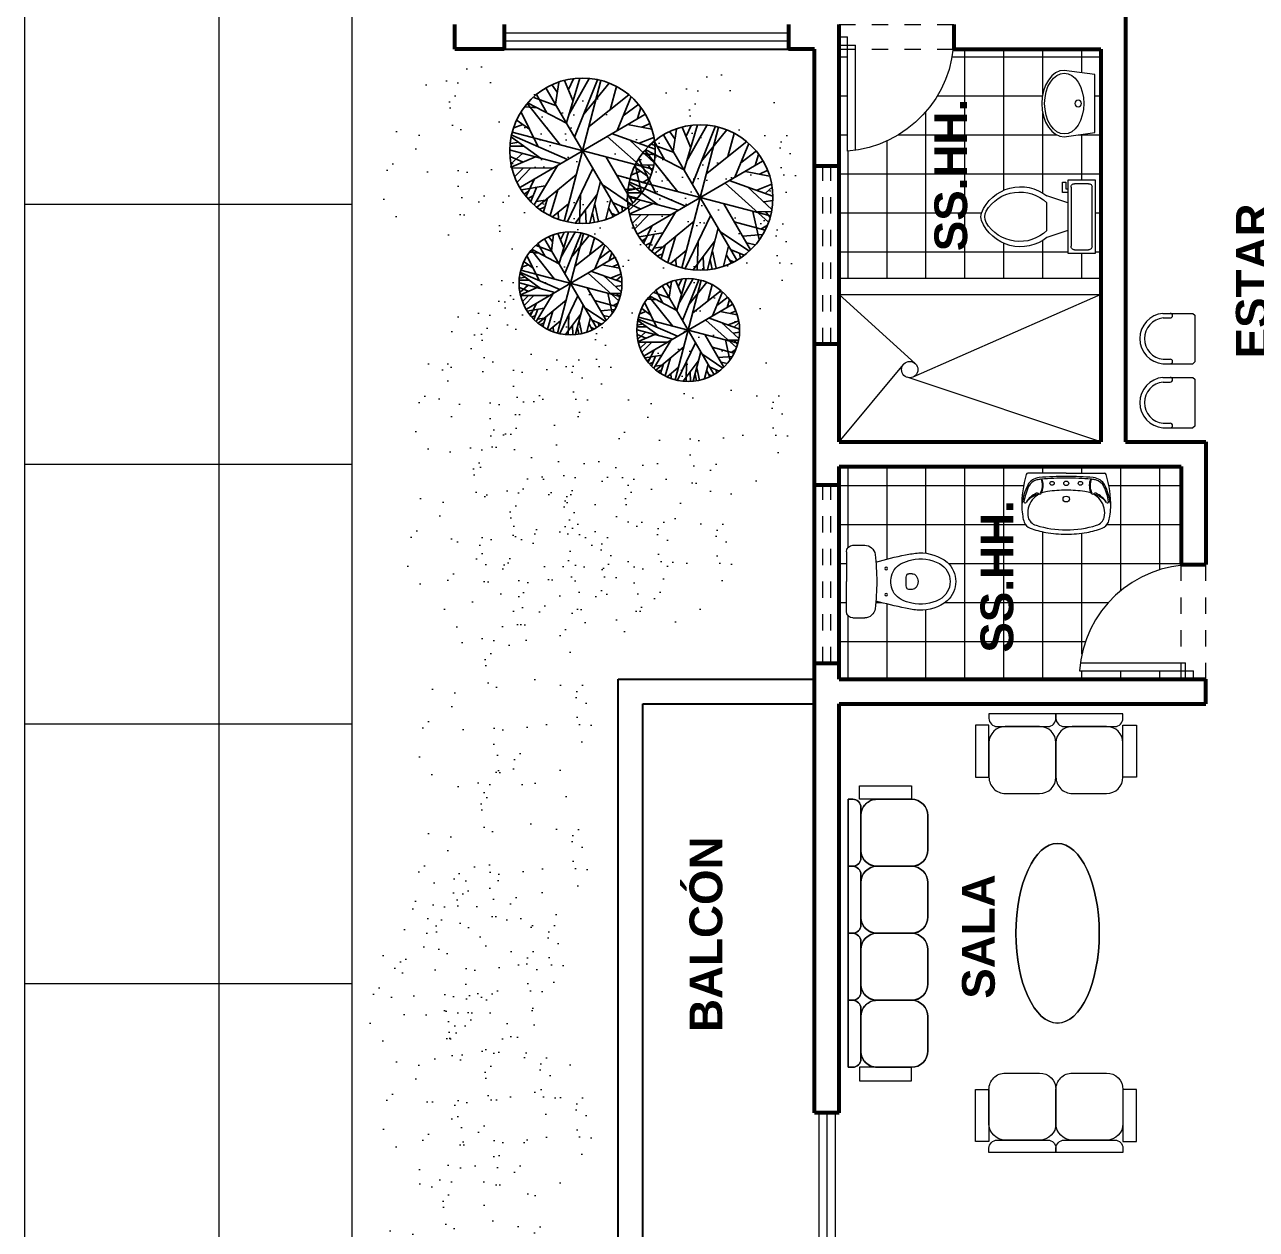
# Model space of a CAD drawing. Header units: millimetres. Extents: x 287 to 445, y 520 to 576.
# Drawn here: x 287.36 to 294.89, y 544.6 to 551.96 of the extents above; entities that cross this region are included whole.
import ezdxf

# ---------------------------------------------------------------- set-up
doc = ezdxf.new("R2010")
doc.units = ezdxf.units.MM
doc.header["$LTSCALE"] = 0.015
doc.linetypes.add('DASHED2', pattern=[9.525, 6.35, -3.175])
for name, color, linetype, lineweight in [('Muebles', 11, 'Continuous', 20), ('Muros', 41, 'Continuous', 60), ('Muros Bajos', 20, 'Continuous', 30), ('pasto', 56, 'Continuous', 5), ('PISOS', 7, 'Continuous', 18), ('Proyecciones', 46, 'Continuous', 0), ('Puertas', 31, 'Continuous', 20), ('Texto', 133, 'Continuous', 20), ('Texturas', 38, 'Continuous', 0), ('Ventanas', 130, 'Continuous', 20)]:
    doc.layers.add(name, color=color, linetype=linetype, lineweight=lineweight)
doc.layers.add('puntos alameda', color=94, linetype='Continuous')
pattern_1 = [(90, (860.0486, 203.2016), (-1.5875, 1e-16), []), (180, (860.0486, 203.2016), (-2e-16, -1.5875), [])]
pattern_2 = [(270, (827.2228, 957.05423), (-0.238125, 1e-17), []), (180, (827.2228, 957.05423), (0, 0.238125), [])]

# ---------------------------------------------------------------- blocks, each defined once
blk = doc.blocks.new('Tree - deciduous plan')
for p, q in [((-31.2008, 51.1035), (-0.2149, 20.1818)), ((-26.4472, 46.5894), (-26.2712, 53.8116)), ((-22.0458, 42.0753), (-16.5881, 57.6486)), ((-21.1656, 55.8436), (-0.0388, 45.0094)), ((-12.5388, 54.9406), (-7.9613, 59.4546)), ((-12.3627, 32.1443), (-12.5388, 58.7776)), ((-5.3205, 59.6806), (16.5105, 16.7963)), ((2.426, 54.9406), (-1.4472, 59.9056)), ((0, 59.9996), (0, -60)), ((0.4894, 48.6208), (3.6584, 59.6806)), ((18.2711, 35.5298), (5.419, 59.6806)), ((9.8203, 51.5549), (12.8133, 58.5516)), ((19.6795, 19.5047), (16.3344, 57.6486)), ((17.0387, 51.1035), (23.2006, 55.1666)), ((17.7429, 43.6552), (25.4894, 54.2636)), ((31.6513, 50.8778), (30.2429, 30.5643)), ((42, 42), (-42, -42)), ((42, -42), (-42, 42)), ((-40.1797, 44.558), (-36.4825, 43.2038)), ((-37.0107, 47.0408), (-35.25, 35.5298)), ((-32.6092, 50.4264), (-23.2782, 23.5674)), ((31.1232, 42.5267), (35.8767, 48.1693)), ((-49.8627, 32.8214), (-32.7853, 32.8214)), ((-45.8134, 38.2383), (-40.5318, 33.0471)), ((-43.8768, 36.4326), (-44.405, 40.2696)), ((36.2288, 25.1474), (48.9049, 35.0784)), ((37.1091, 37.1098), (46.6161, 37.5612)), ((-32.2571, 20.6333), (-59.1937, 9.348)), ((-56.0247, 20.859), (-20.8134, 20.859)), ((-54.7923, 24.4702), (-47.75, 21.0847)), ((-53.2078, 27.4044), (-40.1797, 20.859)), ((54.3626, 25.3731), (20.9119, 0.3198)), ((23.3767, 23.3417), (53.3063, 27.4044)), ((-59.7219, 2.8025), (-12.0106, 12.0565)), ((-58.6656, 12.7336), (-35.9543, 7.5424)), ((-57.081, 17.9248), (-47.0458, 14.7649)), ((38.5175, 13.4107), (58.2359, 13.6364)), ((-54.6162, -24.7335), (-20.2853, 0.0941)), ((29.3626, -6.6771), (59.4682, 7.091)), ((-60, 0), (60, 0)), ((-59.7219, -4.8714), (-54.2641, -6.6771)), ((-45.2853, -0.1316), (-59.0177, -10.0627)), ((-10.074, -10.0627), (-2.5036, -59.7178)), ((9.2922, -9.1598), (59.6443, -2.8401)), ((26.3697, -18.4138), (58.9401, -9.8369)), ((-58.4895, -12.3197), (-36.4825, -11.6426)), ((-57.081, -18.4138), (-45.2853, -17.9624)), ((-52.6797, -18.188), (-55.4966, -22.0251)), ((-53.2078, -27.442), (-16.7641, -16.6081)), ((-47.2219, -19.3166), (-50.2148, -26.3135)), ((-19.9331, -20.2194), (-28.5599, -52.721)), ((-14.8275, -15.0282), (-14.6515, -57.6865)), ((-0.0388, -19.0909), (25.8415, -53.8495)), ((18.6232, -18.6394), (26.7218, -53.3981)), ((18.7992, -18.6394), (57.3556, -17.2853)), ((38.1654, -18.188), (52.426, -29.0219)), ((-38.9472, -29.0219), (-51.4472, -30.6018)), ((-46.5177, -30.1504), (-49.5106, -33.536)), ((-35.9543, -22.4765), (-44.0529, -40.5329)), ((30.419, -30.1504), (32.3556, -50.0125)), ((45.9119, -24.0564), (55.595, -22.2508)), ((-32.4331, -32.4075), (-48.1021, -35.5674)), ((-43.7008, -34.6645), (-46.6937, -37.373)), ((-24.6867, -37.8244), (-38.7712, -45.7241)), ((-14.6515, -36.2445), (-27.6797, -52.9467)), ((-14.6515, -32.1818), (-3.912, -59.4922)), ((-6.2008, -36.2445), (17.919, -57.0094)), ((22.8485, -36.4702), (35.3485, -48.4326)), ((31.4753, -31.279), (49.6091, -33.3103)), ((41.5105, -32.6332), (46.088, -38.0501)), ((-26.2712, -43.9185), (-34.7219, -48.6583)), ((-14.6515, -47.3041), (-25.0388, -54.3009)), ((-21.5177, -45.4984), (-19.9331, -56.1065)), ((-8.4895, -47.5298), (-11.4825, -58.5893)), ((5.9471, -46.6269), (10.5246, -58.5893)), ((24.7852, -44.8213), (23.0246, -54.978)), ((-6.3768, -52.721), (-9.3698, -58.815)), ((8.4119, -53.1724), (3.8344, -59.4922))]:
    blk.add_line(p, q)
blk.add_circle((0, 0), 60)
blk = doc.blocks.new('sila')
at = {"layer": 'Muebles'}
for p, q in [((422.0537, 545.4777), (421.9238, 545.3478)), ((422.0726, 545.457), (422.0418, 545.4262)), ((421.9238, 545.332), (421.9238, 545.3478)), ((422.1258, 545.1301), (421.9238, 545.332)), ((422.2715, 545.2599), (422.1416, 545.1301)), ((422.2508, 545.2788), (422.22, 545.248)), ((422.1416, 545.1301), (422.1258, 545.1301))]:
    blk.add_line(p, q, dxfattribs=at)
for centre, radius, start, end in [((422.0319, 545.4361), 0.014, 135, 315), ((422.1531, 545.3593), 0.1546, 319.97911, 130.02089), ((422.1531, 545.3593), 0.1266, 320.50269, 129.49731), ((422.2299, 545.2381), 0.014, 135, 315)]:
    blk.add_arc(centre, radius, start, end, dxfattribs=at)
blk = doc.blocks.new('P02')
at = {"layer": 'Proyecciones', "linetype": 'DASHED2'}
for p, q in [((454.1652, 543.0906), (454.8652, 543.0906)), ((454.1652, 542.9406), (454.8652, 542.9406))]:
    blk.add_line(p, q, dxfattribs=at)
at = {"layer": 'Puertas'}
for p, q in [((454.2152, 543.7138), (454.2152, 543.0156)), ((454.2652, 543.7084), (454.2652, 543.0656)), ((454.1652, 543.0656), (454.2652, 543.0656)), ((454.1652, 543.0156), (454.2152, 543.0156))]:
    blk.add_line(p, q, dxfattribs=at)
blk.add_arc((454.1652, 543.0156), 0.7, 0, 85.90396, dxfattribs=at)
blk = doc.blocks.new('lavado 02')
at = {"layer": 'Muebles', "linetype": 'Continuous'}
for p, q in [((419.4792, 542.2666), (419.5047, 542.4545)), ((419.5047, 542.4545), (419.859, 542.4545)), ((419.5047, 542.4542), (419.5048, 542.4542)), ((419.8588, 542.4542), (419.859, 542.4542)), ((419.859, 542.4545), (419.885, 542.2666)), ((419.5784, 542.3661), (419.5502, 542.3512)), ((419.6106, 542.3771), (419.5784, 542.3661)), ((419.6455, 542.384), (419.6106, 542.3771)), ((419.6818, 542.3863), (419.6455, 542.384)), ((419.7182, 542.384), (419.6818, 542.3863)), ((419.7531, 542.3771), (419.7182, 542.384)), ((419.7853, 542.3661), (419.7531, 542.3771)), ((419.8135, 542.3512), (419.7853, 542.3661)), ((419.4992, 542.2899), (419.4961, 542.2666)), ((419.5098, 542.3124), (419.4992, 542.2899)), ((419.527, 542.3331), (419.5098, 542.3124)), ((419.5502, 542.3512), (419.527, 542.3331)), ((419.8367, 542.3331), (419.8135, 542.3512)), ((419.8539, 542.3124), (419.8367, 542.3331)), ((419.8645, 542.2899), (419.8539, 542.3124)), ((419.868, 542.2666), (419.8645, 542.2899)), ((419.4826, 542.2399), (419.4792, 542.2666)), ((419.4942, 542.2142), (419.4826, 542.2399)), ((419.5129, 542.1906), (419.4942, 542.2142)), ((419.4961, 542.2666), (419.4992, 542.2432)), ((419.4992, 542.2432), (419.5098, 542.2208)), ((419.5098, 542.2208), (419.527, 542.2001)), ((419.8367, 542.2001), (419.8539, 542.2208)), ((419.8695, 542.2142), (419.8507, 542.1906)), ((419.8539, 542.2208), (419.8645, 542.2432)), ((419.8645, 542.2432), (419.868, 542.2666)), ((419.8811, 542.2399), (419.8695, 542.2142)), ((419.885, 542.2666), (419.8811, 542.2399)), ((419.5382, 542.1698), (419.5129, 542.1906)), ((419.527, 542.2001), (419.5502, 542.1819)), ((419.569, 542.1528), (419.5382, 542.1698)), ((419.5502, 542.1819), (419.5784, 542.167)), ((419.6041, 542.1402), (419.569, 542.1528)), ((419.5784, 542.167), (419.6106, 542.156)), ((419.6422, 542.1324), (419.6041, 542.1402)), ((419.6106, 542.156), (419.6455, 542.1492)), ((419.6818, 542.1298), (419.6422, 542.1324)), ((419.6455, 542.1492), (419.6818, 542.1469)), ((419.6818, 542.1469), (419.7182, 542.1492)), ((419.7215, 542.1324), (419.6818, 542.1298)), ((419.7182, 542.1492), (419.7531, 542.156)), ((419.7596, 542.1402), (419.7215, 542.1324)), ((419.7531, 542.156), (419.7853, 542.167)), ((419.7947, 542.1528), (419.7596, 542.1402)), ((419.7853, 542.167), (419.8135, 542.1819)), ((419.8255, 542.1698), (419.7947, 542.1528)), ((419.8135, 542.1819), (419.8367, 542.2001)), ((419.8507, 542.1906), (419.8255, 542.1698))]:
    blk.add_line(p, q, dxfattribs=at)
blk.add_circle((419.6818, 542.3518), 0.0203, dxfattribs=at)
blk = doc.blocks.new('inodoro 02')
at = {"layer": 'Muebles'}
for p, q in [((418.6054, 542.4578, 0.0856), (418.6054, 542.9032, 0.0856)), ((418.6054, 542.9032, 0.0856), (418.7751, 542.9032, 0.0856)), ((418.6478, 542.882, 0.0856), (418.7327, 542.882, 0.0856)), ((418.7751, 542.9032, 0.0856), (418.7751, 542.4578, 0.0856)), ((418.8069, 542.8926, 0.0856), (418.7857, 542.8926, 0.0856)), ((418.7857, 542.8926, 0.0856), (418.7857, 542.8502, 0.0856)), ((418.8069, 542.829, 0.0856), (418.8069, 542.8926, 0.0856)), ((418.6266, 542.5002, 0.0856), (418.6266, 542.8608, 0.0856)), ((418.7539, 542.8608, 0.0856), (418.7539, 542.5002, 0.0856)), ((418.7857, 542.8502, 0.0856), (418.7751, 542.8502, 0.0856)), ((418.7751, 542.829, 0.0856), (418.8069, 542.829, 0.0856)), ((418.7751, 542.7654, 0.0856), (418.9024, 542.8078, 0.0856)), ((418.9024, 542.5957, 0.0856), (418.9024, 542.7654, 0.0856)), ((418.7751, 542.5957, 0.0856), (418.9024, 542.5532, 0.0856)), ((418.7751, 542.4578, 0.0856), (418.6054, 542.4578, 0.0856)), ((418.7327, 542.479, 0.0856), (418.6478, 542.479, 0.0856))]:
    blk.add_line(p, q, dxfattribs=at)
for centre, radius, start, end in [((418.6452, 542.8635, 0.0856), 0.0187, 81.8699, 188.1301), ((418.7353, 542.8635, 0.0856), 0.0187, 351.8699, 98.1301), ((419.0632, 542.6059, 0.0856), 0.2581, 22.02857, 128.53089), ((419.0682, 542.5914, 0.0856), 0.2403, 31.05318, 133.63227), ((419.0632, 542.7552, 0.0856), 0.2581, 231.46929, 337.97157), ((419.1967, 542.6805, 0.0856), 0.0848, 335.73183, 24.26818), ((419.2205, 542.6805, 0.0856), 0.0848, 344.86053, 15.13947), ((419.0682, 542.7696, 0.0856), 0.2403, 226.36791, 328.94699), ((418.6452, 542.4976, 0.0856), 0.0187, 171.8699, 278.1301), ((418.7353, 542.4976, 0.0856), 0.0187, 261.8699, 8.1301)]:
    blk.add_arc(centre, radius, start, end, dxfattribs=at)
blk = doc.blocks.new('sala')
at = {"layer": 'Muebles'}
for p, q in [((416.5438, 543.2068), (416.5438, 543.2899)), ((416.5438, 543.2899), (416.8621, 543.2899)), ((416.8621, 543.2899), (416.8621, 543.2068)), ((416.4759, 543.2068), (416.4759, 542.7973)), ((416.5026, 543.2068), (416.4759, 543.2068)), ((416.8621, 543.2068), (416.5438, 543.2068)), ((416.8621, 543.2068), (416.6526, 543.2068)), ((416.5526, 542.8473), (416.5526, 543.1568)), ((416.5526, 543.1068), (416.5526, 542.8973)), ((416.9621, 542.8973), (416.9621, 543.1068)), ((416.4759, 542.7973), (416.4759, 542.3878)), ((416.5026, 542.7973), (416.4759, 542.7973)), ((416.4759, 542.7973), (416.5026, 542.7973)), ((416.5526, 542.4378), (416.5526, 542.7473)), ((416.8621, 542.7973), (416.6526, 542.7973)), ((416.6526, 542.7973), (416.8621, 542.7973)), ((416.5526, 542.6973), (416.5526, 542.4878)), ((416.9621, 542.4878), (416.9621, 542.6973)), ((416.4759, 542.3878), (416.5026, 542.3878)), ((416.8621, 542.3878), (416.5438, 542.3878)), ((416.5438, 542.3878), (416.5438, 542.3047)), ((416.6526, 542.3878), (416.8621, 542.3878)), ((416.8621, 542.3047), (416.8621, 542.3878)), ((416.5438, 542.3047), (416.8621, 542.3047)), ((417.0972, 542.0143), (417.3068, 542.0143)), ((417.5068, 542.0143), (417.7163, 542.0143)), ((417.9163, 542.0143), (418.1258, 542.0143)), ((418.3258, 542.0143), (418.5353, 542.0143)), ((416.9142, 541.596), (416.9142, 541.9143)), ((416.9142, 541.9143), (416.9972, 541.9143)), ((416.9972, 541.7048), (416.9972, 541.9143)), ((416.9972, 541.9143), (416.9972, 541.596)), ((417.4068, 541.7048), (417.4068, 541.9143)), ((417.4068, 541.9143), (417.4068, 541.7048)), ((417.8163, 541.7048), (417.8163, 541.9143)), ((417.8163, 541.9143), (417.8163, 541.7048)), ((418.2258, 541.7048), (418.2258, 541.9143)), ((418.2258, 541.9143), (418.2258, 541.7048)), ((418.6353, 541.9143), (418.6353, 541.7048)), ((418.6353, 541.9143), (418.6353, 541.596)), ((418.7184, 541.9143), (418.6353, 541.9143)), ((418.7184, 541.596), (418.7184, 541.9143)), ((417.0472, 541.6048), (417.3568, 541.6048)), ((417.3068, 541.6048), (417.0972, 541.6048)), ((417.4568, 541.6048), (417.7663, 541.6048)), ((417.7163, 541.6048), (417.5068, 541.6048)), ((417.8663, 541.6048), (418.1758, 541.6048)), ((418.1258, 541.6048), (417.9163, 541.6048)), ((418.2758, 541.6048), (418.5853, 541.6048)), ((418.5353, 541.6048), (418.3258, 541.6048)), ((416.9972, 541.596), (416.9142, 541.596)), ((416.9972, 541.5281), (416.9972, 541.5548)), ((417.4068, 541.5281), (416.9972, 541.5281)), ((417.4068, 541.5281), (417.4068, 541.5548)), ((417.4068, 541.5548), (417.4068, 541.5281)), ((417.8163, 541.5281), (417.4068, 541.5281)), ((417.8163, 541.5281), (417.8163, 541.5548)), ((417.8163, 541.5548), (417.8163, 541.5281)), ((418.2258, 541.5281), (417.8163, 541.5281)), ((418.2258, 541.5281), (418.2258, 541.5548)), ((418.2258, 541.5548), (418.2258, 541.5281)), ((418.6353, 541.5281), (418.2258, 541.5281)), ((418.6353, 541.596), (418.7184, 541.596)), ((418.6353, 541.5548), (418.6353, 541.5281))]:
    blk.add_line(p, q, dxfattribs=at)
for centre, radius, start, end in [((416.5026, 543.1568), 0.05, 0, 90), ((416.6526, 543.1068), 0.1, 90, 180), ((416.8621, 543.1068), 0.1, 0, 90), ((416.6526, 542.8973), 0.1, 180, 270), ((416.8621, 542.8973), 0.1, 270, 0), ((416.5026, 542.8473), 0.05, 270, 0), ((416.5026, 542.7473), 0.05, 0, 90), ((416.6526, 542.6973), 0.1, 90, 180), ((416.8621, 542.6973), 0.1, 0, 90), ((416.5026, 542.4378), 0.05, 270, 0), ((416.6526, 542.4878), 0.1, 180, 270), ((416.8621, 542.4878), 0.1, 270, 0), ((417.0972, 541.9143), 0.1, 90, 180), ((417.3068, 541.9143), 0.1, 360, 90), ((417.5068, 541.9143), 0.1, 90, 180), ((417.7163, 541.9143), 0.1, 0, 90), ((417.9163, 541.9143), 0.1, 90, 180), ((418.1258, 541.9143), 0.1, 0, 90), ((418.3258, 541.9143), 0.1, 90, 180), ((418.5353, 541.9143), 0.1, 0, 90), ((417.0972, 541.7048), 0.1, 180, 270), ((417.3068, 541.7048), 0.1, 270, 0), ((417.5068, 541.7048), 0.1, 180, 270), ((417.7163, 541.7048), 0.1, 270, 360), ((417.9163, 541.7048), 0.1, 180, 270), ((418.1258, 541.7048), 0.1, 270, 360), ((418.3258, 541.7048), 0.1, 180, 270), ((418.5353, 541.7048), 0.1, 270, 0), ((417.0472, 541.5548), 0.05, 90, 180), ((417.3568, 541.5548), 0.05, 0, 90), ((417.4568, 541.5548), 0.05, 90, 180), ((417.7663, 541.5548), 0.05, 360, 90), ((417.8663, 541.5548), 0.05, 90, 180), ((418.1758, 541.5548), 0.05, 360, 90), ((418.2758, 541.5548), 0.05, 90, 180), ((418.5853, 541.5548), 0.05, 0, 90)]:
    blk.add_arc(centre, radius, start, end, dxfattribs=at)
blk.add_ellipse((417.8163, 542.807), major_axis=(-0.5491, 0), ratio=0.464286, dxfattribs=at)
blk = doc.blocks.new('lavado01')
at = {"layer": 'Muebles'}
for q in [(431.0722, 547.9867), (431.0722, 547.5185)]:
    blk.add_line((431.0722, 547.7526), q, dxfattribs=at)
for centre, major_axis, start_param, end_param in [((430.7978, 547.9372), (0, -0.0778), 3.509542, 4.233442), ((430.8276, 547.8298), (0, -0.1902), 3.251717, 3.471059), ((430.897, 547.3344), (0, -0.6916), 3.197279, 3.285244), ((430.8705, 547.1605), (0, -0.8644), 2.885319, 3.151657), ((430.8462, 547.5919), (0, -0.4322), 2.729477, 3.031053), ((430.897, 548.0045), (0, -0.00692), 3.004018, 5.780923), ((430.8462, 547.5919), (0, -0.4234), 2.745531, 3.004018), ((431.162, 547.7737), (0, -0.5187), 4.317781, 4.509376), ((431.2259, 547.7526), (0, -0.5619), 4.377766, 4.712389), ((430.8158, 547.913), (0, -0.0735), 3.344376, 4.377766), ((430.8305, 547.8326), (0, -0.1556), 2.530502, 3.344376), ((430.8263, 547.8598), (0, -0.1582), 2.058891, 2.638863), ((430.8305, 547.8883), (0, -0.1313), 1.774316, 2.565809), ((430.8393, 547.8467), (0, -0.1383), 2.12516, 2.530502), ((430.9437, 547.9299), (0, -0.00864), 0.655353, 2.058891), ((430.9648, 547.9108), (0, -0.0778), 1.848555, 2.745531), ((430.9695, 547.9091), (0, -0.086), 1.671495, 2.729477), ((430.8982, 547.8895), (0, -0.1556), 1.699459, 1.848555), ((431.063, 547.9867), (0, -0.0104), 1.570796, 2.885319), ((431.2758, 547.7526), (0, -0.6483), 4.517416, 4.712389), ((430.954, 547.9149), (0, -0.0104), 3.796945, 5.851261), ((430.9512, 547.9082), (0, -0.00134), 2.680944, 4.925095), ((430.9984, 548.0232), (0, -0.1297), -0.432135, 0.265821), ((430.8393, 547.8467), (0, -0.1383), 1.718468, 2.006825), ((430.9984, 548.0232), (0, -0.1253), -0.432135, 0.265821), ((430.2769, 547.7526), (0, -0.778), 1.570796, 1.718468), ((431.0266, 547.9126), (0, -0.0104), 0.114993, 1.263752), ((431.0263, 547.9081), (0, -0.0104), 0.265821, 1.699459), ((429.593, 547.7526), (0, -1.6303), 1.570796, 1.664023), ((429.593, 547.7526), (0, -1.6425), 1.570796, 1.671495), ((431.2758, 547.7526), (0, -0.6483), 4.712389, 4.907362), ((431.2259, 547.7526), (0, -0.5619), -1.570796, -1.236173), ((430.2769, 547.7526), (0, -0.778), 1.423124, 1.570796), ((429.593, 547.7526), (0, -1.6303), 1.47757, 1.570796), ((429.593, 547.7526), (0, -1.6425), 1.470097, 1.570796), ((431.162, 547.7316), (0, -0.5187), -1.367783, -1.176189), ((430.8393, 547.6585), (0, -0.1383), 1.134768, 1.423124), ((430.8158, 547.5922), (0, -0.0735), -1.236173, -0.202783), ((430.8305, 547.6169), (0, -0.1313), 0.575783, 1.367277), ((430.8263, 547.6454), (0, -0.1582), 0.502729, 1.082702), ((430.8393, 547.6585), (0, -0.1383), 0.61109, 1.016433), ((430.954, 547.5904), (0, -0.0104), 3.573517, 5.627833), ((430.9437, 547.5753), (0, -0.00864), 1.082702, 2.48624), ((430.9512, 547.5971), (0, -0.00134), 4.499683, 6.743833), ((430.9984, 547.4821), (0, -0.1297), 2.875772, 3.573728), ((430.9984, 547.4821), (0, -0.1253), 2.875772, 3.573728), ((430.9648, 547.5945), (0, -0.0778), 0.396061, 1.293038), ((430.9695, 547.5962), (0, -0.086), 0.412116, 1.470097), ((431.0266, 547.5927), (0, -0.0104), 1.87784, 3.0266), ((431.0263, 547.5972), (0, -0.0104), 1.442133, 2.875772), ((430.8982, 547.6158), (0, -0.1556), 1.293038, 1.442133), ((430.7978, 547.568), (0, -0.0778), -1.09185, -0.36795), ((430.8276, 547.6754), (0, -0.1902), -0.329466, -0.110124), ((430.8305, 547.6727), (0, -0.1556), -0.202783, 0.61109), ((430.897, 548.1708), (0, -0.6916), -0.143651, -0.055686), ((430.8705, 548.3447), (0, -0.8644), -0.010064, 0.256274), ((430.8462, 547.9134), (0, -0.4322), 0.11054, 0.412116), ((430.897, 547.5008), (0, -0.00692), 3.643855, 6.42076), ((430.8462, 547.9133), (0, -0.4234), 0.137574, 0.396061), ((431.063, 547.5185), (0, -0.0104), 0.256274, 1.570796)]:
    blk.add_ellipse(centre, major_axis=major_axis, ratio=0.888889, start_param=start_param, end_param=end_param, dxfattribs=at)
for centre, major_axis in [((431.0107, 547.8391), (0, -0.013)), ((430.9147, 547.7526), (0, -0.0199)), ((431.0107, 547.7526), (0, -0.0151)), ((431.0107, 547.6662), (0, -0.013))]:
    blk.add_ellipse(centre, major_axis=major_axis, ratio=0.888889, dxfattribs=at)
blk = doc.blocks.new('Inodoro01')
at = {"layer": 'Muebles'}
for p, q in [((431.0297, 548.5726), (430.9581, 548.5726)), ((431.0697, 548.5326), (431.0697, 548.3501)), ((430.6681, 548.3981), (430.6881, 548.3981)), ((430.6681, 548.3021), (430.6881, 548.3021)), ((431.0697, 548.1676), (431.0697, 548.3501)), ((431.0297, 548.1276), (430.9581, 548.1276))]:
    blk.add_line(p, q, dxfattribs=at)
for centre in [(430.8267, 548.4301), (430.8267, 548.2701)]:
    blk.add_circle(centre, 0.0075, dxfattribs=at)
for centre, radius, start, end in [((430.9581, 548.5086), 0.064, 90, 173.20695), ((431.0297, 548.5326), 0.04, 0, 90), ((430.5617, 548.3501), 0.16, 132.43623, 180), ((430.5617, 548.3501), 0.1256, 119.11615, 180), ((430.6163, 548.2653), 0.26, 87.69717, 128.71313), ((430.6168, 548.2388), 0.2497, 77.61661, 117.73029), ((430.581, 547.9269), 0.6, 77.70933, 85.6206), ((430.62, 548.2378), 0.25, 62.59732, 78.38048), ((430.2071, 546.064), 2.5, 74.15388, 78.42561), ((430.6818, 548.3571), 0.1156, 6.24191, 62.59732), ((432.2887, 548.3501), 1.404, 173.20695, 180), ((430.6921, 548.3501), 0.06, 143.1301, 180), ((430.6681, 548.3681), 0.03, 90, 143.1301), ((430.6881, 548.3831), 0.015, 6.64916, 90), ((430.4051, 548.3501), 0.3, 0, 6.64916), ((430.5617, 548.3501), 0.16, 180, 227.56377), ((430.5617, 548.3501), 0.1256, 180, 240.88385), ((430.6921, 548.3501), 0.06, 180, 216.8699), ((430.6681, 548.3321), 0.03, 216.8699, 270), ((430.6881, 548.3171), 0.015, 270, 353.35084), ((430.4051, 548.3501), 0.3, 353.35084, 0), ((430.6818, 548.3431), 0.1156, 297.40268, 353.75809), ((430.6178, 548.3501), 0.18, 0, 6.24191), ((430.6178, 548.3501), 0.18, 353.75809, 0), ((432.2887, 548.3501), 1.404, 180, 186.79305), ((430.6163, 548.4349), 0.26, 231.28687, 272.30283), ((430.6168, 548.4614), 0.2497, 242.26971, 282.38339), ((430.62, 548.4624), 0.25, 281.61952, 297.40268), ((430.2071, 550.6363), 2.5, 281.57439, 285.84612), ((430.581, 548.7734), 0.6, 274.3794, 282.29067), ((430.9581, 548.1916), 0.064, 186.79305, 270), ((431.0297, 548.1676), 0.04, 270, 0)]:
    blk.add_arc(centre, radius, start, end, dxfattribs=at)

msp = doc.modelspace()

# ---------------------------------------------------------------- hatches: boundary and pattern name
at = {"layer": 'pasto', "ltscale": 0.3}
h = msp.add_hatch(dxfattribs=at)
h.set_pattern_fill('AR-SAND', color=256, scale=0.008, angle=90, style=0)
h.set_pattern_definition([(127.5, (509.9264, 567.0669), (-0.3915306, -0.01280025), [0, -0.308864, 0, -0.34544, 0, -0.3302]), (97.5, (509.9264, 567.0669), (-0.5734601, 0.3596186), [0, -0.166624, 0, -0.278384, 0, -0.10668]), (57.5, (509.9264, 566.81695), (-0.00114975, 0.6327939), [0, -0.1016, 0, -0.36576, 0, -0.47752]), (47.5, (509.9264, 566.81695), (-0.1783435, 0.6108452), [0, -0.0508, 0, -0.239776, 0, -0.27432])])
edge = h.paths.add_edge_path()
edge.add_arc((290.0719, 551.131), 0.5882, 90, 450)
h = msp.add_hatch(dxfattribs=at)
h.set_pattern_fill('AR-SAND', color=256, scale=0.008, angle=90, style=0)
h.set_pattern_definition([(127.5, (511.39305, 567.01793), (-0.3915306, -0.01280025), [0, -0.308864, 0, -0.34544, 0, -0.3302]), (97.5, (511.39305, 567.01793), (-0.5734601, 0.3596186), [0, -0.166624, 0, -0.278384, 0, -0.10668]), (57.5, (511.39305, 566.768), (-0.00114975, 0.6327939), [0, -0.1016, 0, -0.36576, 0, -0.47752]), (47.5, (511.39305, 566.768), (-0.1783435, 0.6108452), [0, -0.0508, 0, -0.239776, 0, -0.27432])])
edge = h.paths.add_edge_path()
edge.add_arc((291.5386, 551.082), 0.5882, 90, 450)
h = msp.add_hatch(dxfattribs=at)
h.set_pattern_fill('AR-SAND', color=256, scale=0.008, angle=90, style=0)
h.set_pattern_definition([(127.5, (510.63528, 566.87106), (-0.3915306, -0.01280025), [0, -0.308864, 0, -0.34544, 0, -0.3302]), (97.5, (510.6353, 566.87106), (-0.5734601, 0.3596186), [0, -0.166624, 0, -0.278384, 0, -0.10668]), (57.5, (510.63528, 566.62112), (-0.00114975, 0.6327939), [0, -0.1016, 0, -0.36576, 0, -0.47752]), (47.5, (510.6353, 566.6211), (-0.1783435, 0.6108452), [0, -0.0508, 0, -0.239776, 0, -0.27432])])
edge = h.paths.add_edge_path()
edge.add_arc((290.7808, 550.9352), 0.5882, 90, 450)
h = msp.add_hatch(dxfattribs=at)
h.set_pattern_fill('AR-SAND', color=256, scale=0.008, angle=90, style=0)
h.set_pattern_definition([(127.5, (511.3686, 566.4794), (-0.3915306, -0.01280025), [0, -0.308864, 0, -0.34544, 0, -0.3302]), (97.5, (511.3686, 566.4794), (-0.5734601, 0.3596186), [0, -0.166624, 0, -0.278384, 0, -0.10668]), (57.5, (511.3686, 566.22946), (-0.00114975, 0.6327939), [0, -0.1016, 0, -0.36576, 0, -0.47752]), (47.5, (511.3686, 566.22946), (-0.1783435, 0.6108452), [0, -0.0508, 0, -0.239776, 0, -0.27432])])
edge = h.paths.add_edge_path()
edge.add_arc((291.5141, 550.5435), 0.5882, 90, 450)
h = msp.add_hatch(dxfattribs=at)
h.set_pattern_fill('AR-SAND', color=256, scale=0.008, angle=90, style=0)
h.set_pattern_definition([(127.5, (510.26412, 565.846), (-0.3915306, -0.01280025), [0, -0.308864, 0, -0.34544, 0, -0.3302]), (97.5, (510.2641, 565.846), (-0.5734601, 0.3596186), [0, -0.166624, 0, -0.278384, 0, -0.10668]), (57.5, (510.26412, 565.59607), (-0.00114975, 0.6327939), [0, -0.1016, 0, -0.36576, 0, -0.47752]), (47.5, (510.2641, 565.59607), (-0.1783435, 0.6108452), [0, -0.0508, 0, -0.239776, 0, -0.27432])])
edge = h.paths.add_edge_path()
edge.add_arc((290.4097, 549.9101), 0.5882, 90, 450)
h = msp.add_hatch(dxfattribs=at)
h.set_pattern_fill('AR-SAND', color=256, scale=0.008, angle=90, style=0)
h.set_pattern_definition([(127.5, (510.12195, 565.6471), (-0.3915306, -0.01280025), [0, -0.308864, 0, -0.34544, 0, -0.3302]), (97.5, (510.12195, 565.6471), (-0.5734601, 0.3596186), [0, -0.166624, 0, -0.278384, 0, -0.10668]), (57.5, (510.12195, 565.39717), (-0.00114975, 0.6327939), [0, -0.1016, 0, -0.36576, 0, -0.47752]), (47.5, (510.12195, 565.3972), (-0.1783435, 0.6108452), [0, -0.0508, 0, -0.239776, 0, -0.27432])])
edge = h.paths.add_edge_path()
edge.add_arc((290.2675, 549.7112), 0.5882, 90, 450)
h = msp.add_hatch(dxfattribs=at)
h.set_pattern_fill('AR-SAND', color=256, scale=0.008, angle=90, style=0)
h.set_pattern_definition([(127.5, (511.34416, 565.4268), (-0.3915306, -0.01280025), [0, -0.308864, 0, -0.34544, 0, -0.3302]), (97.5, (511.34416, 565.4268), (-0.5734601, 0.3596186), [0, -0.166624, 0, -0.278384, 0, -0.10668]), (57.5, (511.34416, 565.17686), (-0.00114975, 0.6327939), [0, -0.1016, 0, -0.36576, 0, -0.47752]), (47.5, (511.34416, 565.17686), (-0.1783435, 0.6108452), [0, -0.0508, 0, -0.239776, 0, -0.27432])])
edge = h.paths.add_edge_path()
edge.add_arc((291.4897, 549.4909), 0.5882, 90, 450)
h = msp.add_hatch(dxfattribs=at)
h.set_pattern_fill('AR-SAND', color=256, scale=0.008, angle=90, style=0)
h.set_pattern_definition([(127.5, (510.07294, 564.82375), (-0.3915306, -0.01280025), [0, -0.308864, 0, -0.34544, 0, -0.3302]), (97.5, (510.07294, 564.82375), (-0.5734601, 0.3596186), [0, -0.166624, 0, -0.278384, 0, -0.10668]), (57.5, (510.07294, 564.57382), (-0.00114975, 0.6327939), [0, -0.1016, 0, -0.36576, 0, -0.47752]), (47.5, (510.07294, 564.5738), (-0.1783435, 0.6108452), [0, -0.0508, 0, -0.239776, 0, -0.27432])])
edge = h.paths.add_edge_path()
edge.add_arc((290.2185, 548.8879), 0.5882, 90, 450)
h = msp.add_hatch(dxfattribs=at)
h.set_pattern_fill('AR-SAND', color=256, scale=0.008, angle=90, style=0)
h.set_pattern_definition([(127.5, (510.64266, 564.65502), (-0.3915306, -0.01280025), [0, -0.308864, 0, -0.34544, 0, -0.3302]), (97.5, (510.64266, 564.655), (-0.5734601, 0.3596186), [0, -0.166624, 0, -0.278384, 0, -0.10668]), (57.5, (510.64266, 564.4051), (-0.00114975, 0.6327939), [0, -0.1016, 0, -0.36576, 0, -0.47752]), (47.5, (510.64266, 564.4051), (-0.1783435, 0.6108452), [0, -0.0508, 0, -0.239776, 0, -0.27432])])
edge = h.paths.add_edge_path()
edge.add_arc((290.7882, 548.7191), 0.5882, 90, 450)
h = msp.add_hatch(dxfattribs=at)
h.set_pattern_fill('AR-SAND', color=256, scale=0.008, angle=90, style=0)
h.set_pattern_definition([(127.5, (511.00194, 564.64348), (-0.3915306, -0.01280025), [0, -0.308864, 0, -0.34544, 0, -0.3302]), (97.5, (511.00194, 564.6435), (-0.5734601, 0.3596186), [0, -0.166624, 0, -0.278384, 0, -0.10668]), (57.5, (511.00194, 564.39354), (-0.00114975, 0.6327939), [0, -0.1016, 0, -0.36576, 0, -0.47752]), (47.5, (511.00194, 564.39354), (-0.1783435, 0.6108452), [0, -0.0508, 0, -0.239776, 0, -0.27432])])
edge = h.paths.add_edge_path()
edge.add_arc((291.1475, 548.7076), 0.5882, 90, 450)
h = msp.add_hatch(dxfattribs=at)
h.set_pattern_fill('AR-SAND', color=256, scale=0.008, angle=90, style=0)
h.set_pattern_definition([(127.5, (510.2973, 564.5608), (-0.3915306, -0.01280025), [0, -0.308864, 0, -0.34544, 0, -0.3302]), (97.5, (510.2973, 564.5608), (-0.5734601, 0.3596186), [0, -0.166624, 0, -0.278384, 0, -0.10668]), (57.5, (510.2973, 564.31086), (-0.00114975, 0.6327939), [0, -0.1016, 0, -0.36576, 0, -0.47752]), (47.5, (510.2973, 564.31086), (-0.1783435, 0.6108452), [0, -0.0508, 0, -0.239776, 0, -0.27432])])
edge = h.paths.add_edge_path()
edge.add_arc((290.4428, 548.6249), 0.5882, 90, 450)
h = msp.add_hatch(dxfattribs=at)
h.set_pattern_fill('AR-SAND', color=256, scale=0.008, angle=90, style=0)
h.set_pattern_definition([(127.5, (510.145, 563.65863), (-0.3915306, -0.01280025), [0, -0.308864, 0, -0.34544, 0, -0.3302]), (97.5, (510.145, 563.65863), (-0.5734601, 0.3596186), [0, -0.166624, 0, -0.278384, 0, -0.10668]), (57.5, (510.145, 563.4087), (-0.00114975, 0.6327939), [0, -0.1016, 0, -0.36576, 0, -0.47752]), (47.5, (510.145, 563.4087), (-0.1783435, 0.6108452), [0, -0.0508, 0, -0.239776, 0, -0.27432])])
edge = h.paths.add_edge_path()
edge.add_arc((290.2905, 547.7227), 0.5882, 90, 450)
h = msp.add_hatch(dxfattribs=at)
h.set_pattern_fill('AR-SAND', color=256, scale=0.008, angle=90, style=0)
h.set_pattern_definition([(127.5, (510.12055, 562.7774), (-0.3915306, -0.01280025), [0, -0.308864, 0, -0.34544, 0, -0.3302]), (97.5, (510.12055, 562.7774), (-0.5734601, 0.3596186), [0, -0.166624, 0, -0.278384, 0, -0.10668]), (57.5, (510.12055, 562.52745), (-0.00114975, 0.6327939), [0, -0.1016, 0, -0.36576, 0, -0.47752]), (47.5, (510.12055, 562.52745), (-0.1783435, 0.6108452), [0, -0.0508, 0, -0.239776, 0, -0.27432])])
edge = h.paths.add_edge_path()
edge.add_arc((290.2661, 546.8415), 0.5882, 90, 450)
h = msp.add_hatch(dxfattribs=at)
h.set_pattern_fill('AR-SAND', color=256, scale=0.008, angle=90, style=0)
h.set_pattern_definition([(127.5, (509.9739, 562.1899), (-0.3915306, -0.01280025), [0, -0.308864, 0, -0.34544, 0, -0.3302]), (97.5, (509.9739, 562.1899), (-0.5734601, 0.3596186), [0, -0.166624, 0, -0.278384, 0, -0.10668]), (57.5, (509.9739, 561.93996), (-0.00114975, 0.6327939), [0, -0.1016, 0, -0.36576, 0, -0.47752]), (47.5, (509.9739, 561.93996), (-0.1783435, 0.6108452), [0, -0.0508, 0, -0.239776, 0, -0.27432])])
edge = h.paths.add_edge_path()
edge.add_arc((290.1194, 546.254), 0.5882, 90, 450)
h = msp.add_hatch(dxfattribs=at)
h.set_pattern_fill('AR-SAND', color=256, scale=0.008, angle=90, style=0)
h.set_pattern_definition([(127.5, (509.84398, 562.0307), (-0.3915306, -0.01280025), [0, -0.308864, 0, -0.34544, 0, -0.3302]), (97.5, (509.844, 562.0307), (-0.5734601, 0.3596186), [0, -0.166624, 0, -0.278384, 0, -0.10668]), (57.5, (509.84398, 561.78076), (-0.00114975, 0.6327939), [0, -0.1016, 0, -0.36576, 0, -0.47752]), (47.5, (509.844, 561.78076), (-0.1783435, 0.6108452), [0, -0.0508, 0, -0.239776, 0, -0.27432])])
edge = h.paths.add_edge_path()
edge.add_arc((289.9895, 546.0948), 0.5882, 90, 450)
h = msp.add_hatch(dxfattribs=at)
h.set_pattern_fill('AR-SAND', color=256, scale=0.008, angle=90, style=0)
h.set_pattern_definition([(127.5, (509.925, 561.3821), (-0.3915306, -0.01280025), [0, -0.308864, 0, -0.34544, 0, -0.3302]), (97.5, (509.925, 561.3821), (-0.5734601, 0.3596186), [0, -0.166624, 0, -0.278384, 0, -0.10668]), (57.5, (509.925, 561.13215), (-0.00114975, 0.6327939), [0, -0.1016, 0, -0.36576, 0, -0.47752]), (47.5, (509.925, 561.13215), (-0.1783435, 0.6108452), [0, -0.0508, 0, -0.239776, 0, -0.27432])])
edge = h.paths.add_edge_path()
edge.add_arc((290.0705, 545.4462), 0.5882, 90, 450)
h = msp.add_hatch(dxfattribs=at)
h.set_pattern_fill('AR-SAND', color=256, scale=0.008, angle=90, style=0)
h.set_pattern_definition([(127.5, (510.145, 561.1373), (-0.3915306, -0.01280025), [0, -0.308864, 0, -0.34544, 0, -0.3302]), (97.5, (510.145, 561.1373), (-0.5734601, 0.3596186), [0, -0.166624, 0, -0.278384, 0, -0.10668]), (57.5, (510.145, 560.88736), (-0.00114975, 0.6327939), [0, -0.1016, 0, -0.36576, 0, -0.47752]), (47.5, (510.145, 560.88736), (-0.1783435, 0.6108452), [0, -0.0508, 0, -0.239776, 0, -0.27432])])
edge = h.paths.add_edge_path()
edge.add_arc((290.2905, 545.2014), 0.5882, 90, 450)
h = msp.add_hatch(dxfattribs=at)
h.set_pattern_fill('AR-SAND', color=256, scale=0.008, angle=90, style=0)
h.set_pattern_definition([(127.5, (509.88663, 560.34976), (-0.3915306, -0.01280025), [0, -0.308864, 0, -0.34544, 0, -0.3302]), (97.5, (509.8866, 560.34976), (-0.5734601, 0.3596186), [0, -0.166624, 0, -0.278384, 0, -0.10668]), (57.5, (509.88663, 560.09982), (-0.00114975, 0.6327939), [0, -0.1016, 0, -0.36576, 0, -0.47752]), (47.5, (509.8866, 560.0998), (-0.1783435, 0.6108452), [0, -0.0508, 0, -0.239776, 0, -0.27432])])
edge = h.paths.add_edge_path()
edge.add_arc((290.0322, 544.4139), 0.5882, 90, 450)
at = {"layer": 'PISOS'}
h = msp.add_hatch(dxfattribs=at)
h.set_pattern_fill('NET', color=256, scale=0.5, angle=90, style=0)
h.set_pattern_definition(pattern_1)
h.paths.add_polyline_path([(287.3613, 555.963), (287.3613, 548.9131), (289.3613, 549.4962), (289.3613, 556.202)])
h = msp.add_hatch(dxfattribs=at)
h.set_pattern_fill('NET', color=256, scale=0.5, angle=90, style=0)
h.set_pattern_definition(pattern_1)
h.paths.add_polyline_path([(287.3613, 548.9131), (287.3613, 543.2128), (289.3613, 543.2128), (289.3613, 549.4962)])
at = {"layer": 'Texturas'}
h = msp.add_hatch(dxfattribs=at)
h.set_pattern_fill('NET,_O', color=256, scale=0.075, angle=90)
h.set_pattern_definition(pattern_2)
h.paths.add_polyline_path([(292.3398, 550.4131), (292.3398, 551.8131), (292.3898, 551.8131), (292.3898, 551.1898, 0.362752), (293.0358, 551.8131), (293.0398, 551.8131), (293.9398, 551.8131), (293.9398, 550.4131)])
h.paths.add_polyline_path([(293.2094, 550.7669, 0.501323), (293.6095, 550.6618), (293.7368, 550.7042), (293.7368, 550.5663), (293.9065, 550.5663), (293.9065, 551.0118), (293.7368, 551.0118), (293.7368, 550.9587), (293.7262, 550.9587), (293.7262, 551.0012), (293.705, 551.0012), (293.705, 550.9375), (293.7368, 550.9375), (293.7368, 550.8739), (293.6095, 550.9163, 0.501317), (293.2094, 550.8112, 0.132891)], flags=16)
h.paths.add_polyline_path([(293.2378, 550.7542, 0.48008), (293.6095, 550.7042), (293.6095, 550.8739, 0.48008), (293.2378, 550.8239, 0.215004)], flags=0)
h.paths.add_polyline_path([(293.758, 550.6087, 0.5), (293.7792, 550.5875), (293.8641, 550.5875, 0.5), (293.8853, 550.6087), (293.8853, 550.9694, 0.5), (293.8641, 550.9906), (293.7792, 550.9906, 0.5), (293.758, 550.9694)], flags=0)
h.paths.add_polyline_path([(293.6187, 551.3369), (293.6394, 551.3116), (293.6631, 551.2929), (293.6887, 551.2813), (293.7154, 551.2779), (293.9033, 551.3034), (293.9033, 551.6577), (293.7154, 551.6837), (293.6887, 551.6798), (293.6631, 551.6682), (293.6394, 551.6494), (293.6187, 551.6242), (293.6017, 551.5934), (293.589, 551.5583), (293.5813, 551.5202), (293.5786, 551.4805), (293.5813, 551.4409), (293.589, 551.4028), (293.6017, 551.3677)], flags=16)
h.paths.add_polyline_path([(293.6308, 551.3489), (293.6489, 551.3257), (293.6696, 551.3085), (293.6921, 551.2979), (293.7154, 551.2948), (293.7388, 551.2979), (293.7612, 551.3085), (293.7819, 551.3257), (293.8001, 551.3489), (293.8149, 551.3771), (293.826, 551.4093), (293.8328, 551.4442), (293.8351, 551.4805), (293.8328, 551.5169), (293.826, 551.5518), (293.8149, 551.584), (293.8001, 551.6122), (293.7819, 551.6354), (293.7612, 551.6526), (293.7388, 551.6632), (293.7154, 551.6668), (293.6921, 551.6632), (293.6696, 551.6526), (293.6489, 551.6354), (293.6308, 551.6122), (293.6159, 551.584), (293.6048, 551.5518), (293.598, 551.5169), (293.5957, 551.4805), (293.598, 551.4442), (293.6048, 551.4093), (293.6159, 551.3771)], flags=0)
h.paths.add_polyline_path([(293.8007, 551.4602, 1), (293.8007, 551.5008, 1)], flags=0)
h.paths.add_polyline_path([(292.8972, 551.5199), (292.8972, 550.5677), (293.1542, 550.5677), (293.1542, 551.5199)], flags=25)
h = msp.add_hatch(dxfattribs=at)
h.set_pattern_fill('NET,_O', color=256, scale=0.075, angle=90)
h.set_pattern_definition(pattern_2)
h.paths.add_polyline_path([(292.3398, 547.9631), (292.3398, 549.2631), (294.4312, 549.2631), (294.4312, 548.6631), (294.4312, 548.659, 0.362752), (293.808, 548.0131), (294.4312, 548.0131), (294.4312, 547.9631)])
h.paths.add_polyline_path([(292.7454, 548.3964, 0.034533), (292.8273, 548.3844, 0.180901), (293.0003, 548.4413, 0.210568), (293.0524, 548.5594, 0.210568), (293.0003, 548.6775, 0.180901), (292.8273, 548.7344, 0.034533), (292.7454, 548.7224, 0.018641), (292.5643, 548.6782, 0.008455), (292.5595, 548.7255, 0.379899), (292.4959, 548.7819), (292.4244, 548.7819, 0.414214), (292.3844, 548.7419), (292.3844, 548.5594), (292.3844, 548.3769, 0.414214), (292.4244, 548.3369), (292.4959, 548.3369, 0.379899), (292.5595, 548.3933, 0.008455), (292.5643, 548.4406, 0.018641)], flags=16)
h.paths.add_polyline_path([(292.6573, 548.579, -0.250976), (292.719, 548.6691, -0.068976), (292.7837, 548.692, -0.176838), (292.9535, 548.6691, -0.272087), (293.0179, 548.5594, -0.272087), (292.9535, 548.4497, -0.176838), (292.7837, 548.4268, -0.068976), (292.719, 548.4498, -0.250976), (292.6573, 548.5398, -0.027242), (292.6562, 548.5594, -0.027242)], flags=0)
h.paths.add_polyline_path([(292.6274, 548.4869, 1), (292.6274, 548.4719, 1)], flags=0)
h.paths.add_polyline_path([(292.7659, 548.5114), (292.786, 548.5114, 0.236068), (292.81, 548.5234, 0.162278), (292.822, 548.5594, 0.162278), (292.81, 548.5954, 0.236068), (292.786, 548.6074), (292.7659, 548.6074, 0.380618), (292.751, 548.5942, 0.029021), (292.749, 548.5594, 0.029021), (292.751, 548.5247, 0.380618)], flags=0)
h.paths.add_polyline_path([(292.6274, 548.6469, 1), (292.6274, 548.6319, 1)], flags=0)
edge = h.paths.add_edge_path(flags=16)
edge.add_ellipse((293.5433, 548.9469), major_axis=(-0.0778, 0), ratio=0.888889, start_angle=21.08196, end_angle=62.55838)
edge.add_ellipse((293.7069, 549.3111), major_axis=(-0.5187, 0), ratio=0.888889, start_angle=67.39065, end_angle=78.36821)
edge.add_ellipse((293.7279, 549.4249), major_axis=(-0.6483, 0), ratio=0.888889, start_angle=78.82886, end_angle=90)
edge.add_ellipse((293.7279, 549.4249), major_axis=(-0.6483, 0), ratio=0.888889, start_angle=90, end_angle=101.17114)
edge.add_ellipse((293.7489, 549.3111), major_axis=(-0.5187, 0), ratio=0.888889, start_angle=101.63179, end_angle=112.60935)
edge.add_ellipse((293.9125, 548.9469), major_axis=(-0.0778, 0), ratio=0.888889, start_angle=117.44162, end_angle=158.91804)
edge.add_ellipse((293.8051, 548.9767), major_axis=(-0.1902, 0), ratio=0.888889, start_angle=161.12298, end_angle=173.69036)
edge.add_ellipse((293.3097, 549.0461), major_axis=(-0.6916, 0), ratio=0.888889, start_angle=171.7694, end_angle=176.80941)
edge.add_ellipse((293.1358, 549.0196), major_axis=(-0.8644, 0), ratio=0.888889, start_angle=179.42337, end_angle=194.68341)
edge.add_ellipse((293.962, 549.2121), major_axis=(-0.0104, 0), ratio=0.888889, start_angle=194.68341, end_angle=270)
edge.add_line((293.962, 549.2213), (293.7279, 549.2213))
edge.add_line((293.7279, 549.2213), (293.4938, 549.2213))
edge.add_ellipse((293.4938, 549.2121), major_axis=(-0.0104, 0), ratio=0.888889, start_angle=270, end_angle=345.31659)
edge.add_ellipse((294.32, 549.0196), major_axis=(-0.8644, 0), ratio=0.888889, start_angle=-14.68341, end_angle=0.57663)
edge.add_ellipse((294.1461, 549.0461), major_axis=(-0.6916, 0), ratio=0.888889, start_angle=3.19059, end_angle=8.2306)
edge.add_ellipse((293.6507, 548.9767), major_axis=(-0.1902, 0), ratio=0.888889, start_angle=6.30964, end_angle=18.87702)
edge = h.paths.add_edge_path(flags=0)
edge.add_ellipse((293.5675, 548.9649), major_axis=(-0.0735, 0), ratio=0.888889, start_angle=11.61863, end_angle=70.82751)
edge.add_ellipse((293.7279, 549.375), major_axis=(-0.5619, 0), ratio=0.888889, start_angle=70.82751, end_angle=90)
edge.add_ellipse((293.7279, 549.375), major_axis=(-0.5619, 0), ratio=0.888889, start_angle=90, end_angle=109.17249)
edge.add_ellipse((293.8883, 548.9649), major_axis=(-0.0735, 0), ratio=0.888889, start_angle=109.17249, end_angle=168.38137)
edge.add_ellipse((293.8078, 548.9796), major_axis=(-0.1556, 0), ratio=0.888889, start_angle=168.38137, end_angle=215.0129)
edge.add_ellipse((293.822, 548.9884), major_axis=(-0.1383, 0), ratio=0.888889, start_angle=215.0129, end_angle=238.23732)
edge.add_ellipse((293.8636, 548.9796), major_axis=(-0.1313, 0), ratio=0.888889, start_angle=212.98996, end_angle=256.24263, ccw=False)
edge.add_ellipse((293.9798, 549.0461), major_axis=(-0.00692, 0), ratio=0.888889, start_angle=28.83351, end_angle=187.88242)
edge.add_ellipse((293.5672, 548.9953), major_axis=(-0.4234, 0), ratio=0.888889, start_angle=187.88242, end_angle=202.69263)
edge.add_ellipse((293.8861, 549.1138), major_axis=(-0.0778, 0), ratio=0.888889, start_angle=202.69263, end_angle=254.08562)
edge.add_ellipse((293.8647, 549.0473), major_axis=(-0.1556, 0), ratio=0.888889, start_angle=254.08562, end_angle=262.62816)
edge.add_ellipse((293.7279, 547.7421), major_axis=(-1.6303, 0), ratio=0.888889, start_angle=264.65851, end_angle=270)
edge.add_ellipse((293.7279, 547.7421), major_axis=(-1.6303, 0), ratio=0.888889, start_angle=-90, end_angle=-84.65851)
edge.add_ellipse((293.5911, 549.0473), major_axis=(-0.1556, 0), ratio=0.888889, start_angle=-82.62816, end_angle=-74.08562)
edge.add_ellipse((293.5697, 549.1138), major_axis=(-0.0778, 0), ratio=0.888889, start_angle=-74.08562, end_angle=-22.69263)
edge.add_ellipse((293.8886, 548.9953), major_axis=(-0.4234, 0), ratio=0.888889, start_angle=-22.69263, end_angle=-7.88242)
edge.add_ellipse((293.476, 549.0461), major_axis=(-0.00692, 0), ratio=0.888889, start_angle=-7.88242, end_angle=151.16648)
edge.add_ellipse((293.5922, 548.9796), major_axis=(-0.1313, 0), ratio=0.888889, start_angle=-76.24263, end_angle=-32.98996, ccw=False)
edge.add_ellipse((293.6338, 548.9884), major_axis=(-0.1383, 0), ratio=0.888889, start_angle=-58.23732, end_angle=-35.0129)
edge.add_ellipse((293.6479, 548.9796), major_axis=(-0.1556, 0), ratio=0.888889, start_angle=-35.0129, end_angle=11.61863)
edge = h.paths.add_edge_path(flags=0)
edge.add_ellipse((293.4573, 549.1475), major_axis=(-0.1297, 0), ratio=0.888889, start_angle=155.24049, end_angle=155.58323, ccw=False)
edge.add_ellipse((293.5723, 549.1003), major_axis=(-0.00134, 0), ratio=0.888889, start_angle=-26.3932, end_angle=102.18714, ccw=False)
edge.add_ellipse((293.5656, 549.1031), major_axis=(-0.0104, 0), ratio=0.888889, start_angle=37.54895, end_angle=155.25254)
edge = h.paths.add_edge_path(flags=0)
edge.add_ellipse((293.568, 549.1757), major_axis=(-0.0104, 0), ratio=0.888889, start_angle=186.58859, end_angle=252.40767)
edge.add_ellipse((293.5724, 549.1754), major_axis=(-0.0104, 0), ratio=0.888889, start_angle=195.23043, end_angle=277.37184, ccw=False)
edge = h.paths.add_edge_path(flags=0)
edge.add_ellipse((293.8901, 549.1031), major_axis=(-0.0104, 0), ratio=0.888889, start_angle=24.74746, end_angle=142.45105, ccw=False)
edge.add_ellipse((293.9985, 549.1475), major_axis=(-0.1297, 0), ratio=0.888889, start_angle=24.41677, end_angle=24.75951, ccw=False)
edge.add_ellipse((293.8834, 549.1003), major_axis=(-0.00134, 0), ratio=0.888889, start_angle=77.81286, end_angle=206.3932, ccw=False)
edge.add_ellipse((293.9985, 549.1475), major_axis=(-0.1253, 0), ratio=0.888889, start_angle=-15.23043, end_angle=24.75951, ccw=False)
edge.add_ellipse((293.8878, 549.1757), major_axis=(-0.0104, 0), ratio=0.888889, start_angle=-72.40767, end_angle=-6.58859, ccw=False)
edge.add_ellipse((293.8834, 549.1754), major_axis=(-0.0104, 0), ratio=0.888889, start_angle=262.62816, end_angle=344.76957)
edge.add_ellipse((293.9985, 549.1475), major_axis=(-0.1297, 0), ratio=0.888889, start_angle=-15.23043, end_angle=24.41677)
edge.add_ellipse((293.822, 548.9884), major_axis=(-0.1383, 0), ratio=0.888889, start_angle=245.0331, end_angle=261.53902)
edge = h.paths.add_edge_path(flags=0)
edge.add_ellipse((293.7279, 549.0638), major_axis=(-0.0199, 0), ratio=0.888889, start_angle=0, end_angle=360)
edge = h.paths.add_edge_path(flags=0)
edge.add_ellipse((293.6414, 549.1598), major_axis=(-0.013, 0), ratio=0.888889, start_angle=0, end_angle=360)
edge = h.paths.add_edge_path(flags=0)
edge.add_ellipse((293.7279, 549.1598), major_axis=(-0.0151, 0), ratio=0.888889, start_angle=0, end_angle=360)
edge = h.paths.add_edge_path(flags=0)
edge.add_ellipse((293.8143, 549.1598), major_axis=(-0.013, 0), ratio=0.888889, start_angle=0, end_angle=360)
h.paths.add_polyline_path([(293.1789, 549.0666), (293.1789, 548.1144), (293.4358, 548.1144), (293.4358, 549.0666)], flags=24)

# ---------------------------------------------------------------- linework, layer by layer
at = {"layer": 'Muebles'}
for p, q in [((292.3398, 550.4131), (293.9398, 550.4131)), ((292.3398, 550.3131), (292.8046, 549.8921)), ((292.3398, 550.3131), (293.9398, 550.3131)), ((293.9398, 550.3131), (292.7911, 549.8092)), ((292.3398, 549.4131), (292.7325, 549.8869)), ((293.9398, 549.4131), (292.7552, 549.8076))]:
    msp.add_line(p, q, dxfattribs=at)
msp.add_circle((292.771, 549.855), 0.05, dxfattribs=at)
at = {"layer": 'Muros'}
for p, q in [((294.0898, 554.1631), (294.0898, 549.4131)), ((289.9898, 551.8131), (289.9898, 551.9631)), ((290.292, 551.9631), (290.292, 551.8131)), ((292.0297, 551.9631), (292.0297, 551.8131)), ((292.3398, 549.4131), (292.3398, 551.9631)), ((293.0398, 551.9631), (293.0398, 551.8131)), ((290.292, 551.8131), (289.9898, 551.8131)), ((292.1898, 551.8131), (292.0297, 551.8131)), ((292.1898, 549.4131), (292.1898, 551.8131)), ((293.0398, 551.8131), (293.9398, 551.8131)), ((293.9398, 551.8131), (293.9398, 549.4131)), ((292.3398, 551.0984), (292.1898, 551.0984)), ((292.3398, 550.0093), (292.1898, 550.0093)), ((292.1898, 549.2631), (292.1898, 549.4131)), ((292.3398, 549.4131), (293.9398, 549.4131)), ((294.0898, 549.4131), (294.5812, 549.4131)), ((294.5812, 549.4131), (294.5812, 548.6631)), ((292.1898, 547.8131), (292.1898, 549.2631)), ((292.3398, 547.9631), (292.3398, 549.2631)), ((292.3398, 549.2631), (294.4312, 549.2631)), ((294.4312, 549.2631), (294.4312, 548.6631)), ((292.3398, 549.1487), (292.1898, 549.1487)), ((294.4312, 548.6631), (294.5812, 548.6631)), ((292.3398, 548.0596), (292.1898, 548.0596)), ((292.3398, 547.9631), (294.5812, 547.9631)), ((294.5812, 547.8131), (294.5812, 547.9631)), ((292.1898, 545.3128), (292.1898, 547.8131)), ((292.3398, 547.8131), (294.5812, 547.8131)), ((292.3398, 545.3128), (292.3398, 547.8131)), ((292.3398, 545.3128), (292.1898, 545.3128))]:
    msp.add_line(p, q, dxfattribs=at)
at = {"layer": 'Muros Bajos'}
for p, q in [((290.292, 551.8131), (292.0297, 551.8131)), ((290.9898, 547.9631), (292.1898, 547.9631)), ((290.9898, 547.8131), (290.9898, 547.9631)), ((290.9898, 543.3128), (290.9898, 547.8131)), ((291.1398, 547.8131), (292.1898, 547.8131)), ((291.1398, 543.3128), (291.1398, 547.8131))]:
    msp.add_line(p, q, dxfattribs=at)
at = {"layer": 'PISOS'}
for p, q in [((287.3613, 563.0194), (287.3613, 543.2128)), ((289.3613, 563.0194), (289.3613, 543.2128))]:
    msp.add_line(p, q, dxfattribs=at)
at = {"layer": 'Ventanas'}
for p, q in [((290.292, 551.9131), (292.0297, 551.9131)), ((290.292, 551.8631), (292.0297, 551.8631)), ((292.2148, 545.3128), (292.2148, 543.3128)), ((292.2648, 545.3128), (292.2648, 543.3128)), ((292.3148, 545.3128), (292.3148, 543.3128))]:
    msp.add_line(p, q, dxfattribs=at)
at = {"layer": 'Ventanas', "linetype": 'DASHED2'}
for p, q in [((292.2398, 550.0093), (292.2398, 551.0984)), ((292.2898, 550.0093), (292.2898, 551.0984)), ((292.2398, 548.0596), (292.2398, 549.1487)), ((292.2898, 548.0596), (292.2898, 549.1487))]:
    msp.add_line(p, q, dxfattribs=at)

# ---------------------------------------------------------------- block references
at = {"layer": 'Muebles', "xscale": -1, "rotation": 270}
for name, p in [('lavado 02', (-248.5511, 131.7987, -0.0856)), ('sala', (-249.1323, 128.5936))]:
    msp.add_blockref(name, p, dxfattribs=at)
at = {"layer": 'Muebles', "xscale": -1}
for name, p in [('inodoro 02', (712.5119, 8.1085, -0.0856)), ('Inodoro01', (723.454, 0.2093))]:
    msp.add_blockref(name, p, dxfattribs=at)
at = {"layer": 'Muebles'}
for name, p, rotation in [('sila', (978.4666, 637.1641), 134.9999999999963), ('sila', (978.4666, 636.7727), 134.9999999999963), ('lavado01', (841.4805, 118.1491), 90), ('sala', (-249.1323, 964.2261), 270)]:
    msp.add_blockref(name, p, dxfattribs=dict(at, rotation=rotation))
at = {"layer": 'Puertas', "xscale": -1, "rotation": 180}
msp.add_blockref('P02', (-161.8254, 1094.9036), dxfattribs=at)
at = {"layer": 'Puertas', "rotation": 90}
msp.add_blockref('P02', (837.5218, 93.7978), dxfattribs=at)
at = {"layer": 'puntos alameda', "color": 7, "linetype": 'ByBlock', "lineweight": 0}
for p, xscale, yscale, zscale, rotation in [((290.7714, 551.1925), -0.007405634628365269, 0.007405634628639746, 0.007405634628594382, 255.3294149667242), ((291.4908, 550.9066), -0.007405634628365269, 0.007405634628639746, 0.007405634628594382, 255.3294149667242), ((290.6977, 550.3822), -0.00524074937675885, 0.005240749376980602, 0.00524074937695538, 255.3294149665158), ((291.4171, 550.0963), -0.00524074937675885, 0.005240749376980602, 0.00524074937695538, 255.3294149665158)]:
    msp.add_blockref('Tree - deciduous plan', p, dxfattribs=dict(at, xscale=xscale, yscale=yscale, zscale=zscale, rotation=rotation))

# ---------------------------------------------------------------- texts
at = {"layer": 'Texto', "char_height": 0.1, "width": 1.072698, "attachment_point": 2, "rotation": 90}
for s, insert in [('{\\fArial|b1|i0|c0|p34;\\H2x;SS.HH.}', (292.9222, 551.0438)), ('{\\fArial|b1|i0|c0|p34;\\H2x;ESTAR ÍNTIMO}', (294.7649, 550.3966)), ('{\\fArial|b1|i0|c0|p34;\\H2x;SS.HH.}', (293.2039, 548.5905)), ('{\\fArial|b1|i0|c0|p34;\\H2x;BALCÓN}', (291.4253, 546.4041)), ('{\\fArial|b1|i0|c0|p34;\\H2x;SALA}', (293.0909, 546.3901))]:
    msp.add_mtext(s, dxfattribs=dict(at, insert=insert))

doc.saveas('drawing.dxf')
